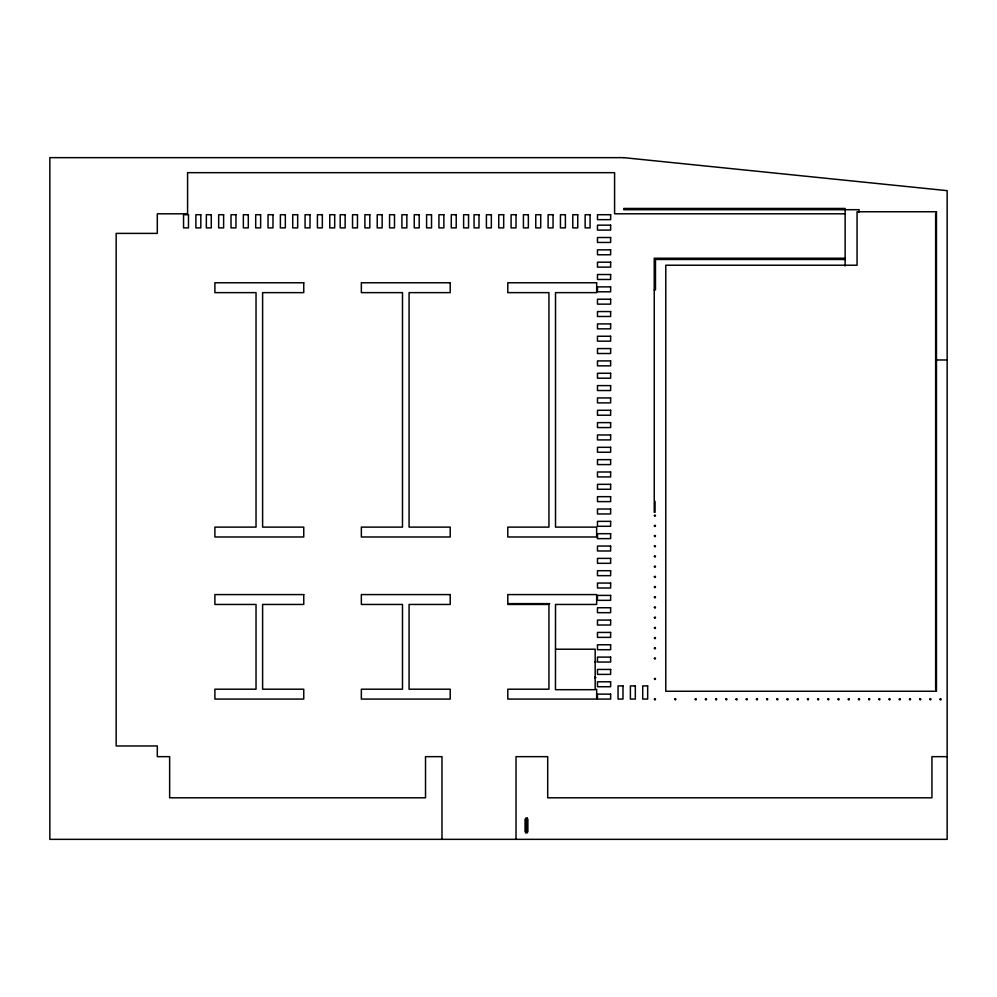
<?xml version="1.0" encoding="UTF-8"?>
<svg xmlns="http://www.w3.org/2000/svg" width="997" height="997" viewBox="0 0 997 997"><rect width="100%" height="100%" fill="white"/><g stroke="black" fill="none" stroke-linecap="round" stroke-linejoin="round"><path stroke-width="1.5" d="M655.066 501.329L655.066 512.284L654.244 512.284L654.244 258.235L845.132 258.235L845.132 208.46L623.773 208.46L623.773 209.694L859.115 209.694L859.115 212.436M594.673 661.584L595.907 661.908L594.673 662.245M594.673 677.137L595.907 677.462L594.673 677.798M935.635 213.645L935.635 689.612M845.132 213.807L614.588 213.807L614.588 172.668L187.586 172.668L187.586 213.807L157.302 213.807L157.302 233.385L116.163 233.385L116.163 745.968L157.302 745.968L157.302 756.661L169.64 756.661L169.64 797.799L425.52 797.799L425.52 756.661L441.983 756.661L441.983 839.349M845.132 259.469L655.478 259.469L655.478 289.915L654.244 289.915M935.635 359.979L947.15 359.979M508.62 603.634L549.758 603.634M555.466 649.209L595.172 649.209L595.172 689.687L555.466 689.687L555.516 604.456L596.655 604.456L596.655 594.586L507.797 594.586L507.797 604.456L548.936 604.456L548.936 689.201L507.797 689.201L507.797 699.071L596.655 699.071L596.655 689.201M947.15 756.661L931.933 756.661L931.933 797.799L547.702 797.799L547.702 756.661L516.022 756.661L516.022 839.349M525.731 819.148L525.07 819.148L525.07 831.847L525.731 831.847M527.214 819.148L527.874 819.148L527.874 831.847L527.214 831.847M845.132 258.235L845.132 265.987M654.381 515.499C655.191 518.016 656.338 513.729 654.381 515.499M654.381 525.706C655.191 528.211 656.338 523.923 654.381 525.706M654.381 535.9C655.191 538.417 656.338 534.13 654.381 535.9M654.381 546.107C655.191 548.624 656.338 544.337 654.381 546.107M654.381 556.301C655.191 558.818 656.338 554.531 654.381 556.301M654.381 566.508C655.191 569.025 656.338 564.738 654.381 566.508M654.381 576.715C655.191 579.22 656.338 574.933 654.381 576.715M654.381 586.909C655.191 589.426 656.338 585.139 654.381 586.909M654.381 597.116C655.191 599.633 656.338 595.346 654.381 597.116M654.381 607.323C655.191 609.828 656.338 605.54 654.381 607.323M654.406 617.517C655.203 620.034 656.362 615.747 654.406 617.517M654.406 627.724C655.203 630.241 656.362 625.954 654.406 627.724M654.406 637.93C655.203 640.435 656.362 636.148 654.406 637.93M654.406 648.125C655.203 650.642 656.362 646.355 654.406 648.125M654.406 658.332C655.203 660.849 656.362 656.549 654.406 658.332M654.406 678.733C655.203 681.25 656.362 676.963 654.406 678.733M654.406 699.134C655.203 701.651 656.362 697.364 654.406 699.134M674.807 699.134C675.617 701.651 676.764 697.364 674.807 699.134M695.208 699.134C696.018 701.651 697.165 697.364 695.208 699.134M705.415 699.134C706.225 701.651 707.372 697.364 705.415 699.134M715.622 699.134C716.419 701.651 717.566 697.364 715.622 699.134M725.816 699.134C726.626 701.651 727.773 697.364 725.816 699.134M736.023 699.134C736.82 701.651 737.979 697.364 736.023 699.134M746.217 699.134C747.027 701.651 748.174 697.364 746.217 699.134M756.424 699.134C757.234 701.651 758.381 697.364 756.424 699.134M766.631 699.134C767.428 701.651 768.587 697.364 766.631 699.134M776.825 699.134C777.635 701.651 778.782 697.364 776.825 699.134M787.032 699.134C787.842 701.651 788.988 697.364 787.032 699.134M797.239 699.134C798.036 701.651 799.183 697.364 797.239 699.134M807.433 699.134C808.243 701.651 809.39 697.364 807.433 699.134M817.64 699.134C818.437 701.651 819.596 697.364 817.64 699.134M827.834 699.134C828.644 701.651 829.791 697.364 827.834 699.134M838.041 699.134C838.851 701.651 839.997 697.364 838.041 699.134M848.248 699.134C849.045 701.651 850.204 697.364 848.248 699.134M858.442 699.134C859.252 701.651 860.399 697.364 858.442 699.134M868.649 699.134C869.459 701.651 870.605 697.364 868.649 699.134M878.856 699.134C879.653 701.651 880.8 697.364 878.856 699.134M889.05 699.134C889.86 701.651 891.006 697.364 889.05 699.134M899.257 699.134C900.067 701.651 901.213 697.364 899.257 699.134M909.463 699.134C910.261 701.651 911.408 697.364 909.463 699.134M919.658 699.134C920.468 701.651 921.614 697.364 919.658 699.134M929.865 699.134C930.662 701.651 931.821 697.364 929.865 699.134M940.021 699.221C940.807 701.738 942.003 697.439 940.021 699.221M623.773 157.651L49.85 157.651L49.85 839.349L947.15 839.349L947.15 190.651L623.773 157.651M936.457 211.75L857.059 211.75L857.059 265.227L665.772 265.227L665.772 691.257L936.457 691.257L936.457 211.75M188.483 214.716L183.548 214.716L183.548 227.877L188.483 227.877L188.483 214.716M200.821 214.716L195.886 214.716L195.886 227.877L200.821 227.877L200.821 214.716M211.277 214.716L206.342 214.716L206.342 227.877L211.277 227.877L211.277 214.716M223.615 214.716L218.679 214.716L218.679 227.877L223.615 227.877L223.615 214.716M235.953 214.716L231.017 214.716L231.017 227.877L235.953 227.877L235.953 214.716M248.303 214.716L243.368 214.716L243.368 227.877L248.303 227.877L248.303 214.716M260.641 214.716L255.706 214.716L255.706 227.877L260.641 227.877L260.641 214.716M272.979 214.716L268.043 214.716L268.043 227.877L272.979 227.877L272.979 214.716M285.329 214.716L280.381 214.716L280.381 227.877L285.329 227.877L285.329 214.716M297.667 214.716L292.732 214.716L292.732 227.877L297.667 227.877L297.667 214.716M310.005 214.716L305.07 214.716L305.07 227.877L310.005 227.877L310.005 214.716M322.343 214.716L317.407 214.716L317.407 227.877L322.343 227.877L322.343 214.716M334.693 214.716L329.758 214.716L329.758 227.877L334.693 227.877L334.693 214.716M345.136 214.716L340.201 214.716L340.201 227.877L345.136 227.877L345.136 214.716M357.474 214.716L352.539 214.716L352.539 227.877L357.474 227.877L357.474 214.716M369.825 214.716L364.89 214.716L364.89 227.877L369.825 227.877L369.825 214.716M382.163 214.716L377.227 214.716L377.227 227.877L382.163 227.877L382.163 214.716M394.5 214.716L389.565 214.716L389.565 227.877L394.5 227.877L394.5 214.716M406.851 214.716L401.903 214.716L401.903 227.877L406.851 227.877L406.851 214.716M419.189 214.716L414.253 214.716L414.253 227.877L419.189 227.877L419.189 214.716M431.527 214.716L426.591 214.716L426.591 227.877L431.527 227.877L431.527 214.716M443.864 214.716L438.929 214.716L438.929 227.877L443.864 227.877L443.864 214.716M456.215 214.716L451.28 214.716L451.28 227.877L456.215 227.877L456.215 214.716M468.553 214.716L463.617 214.716L463.617 227.877L468.553 227.877L468.553 214.716M478.996 214.716L474.061 214.716L474.061 227.877L478.996 227.877L478.996 214.716M491.347 214.716L486.411 214.716L486.411 227.877L491.347 227.877L491.347 214.716M503.684 214.716L498.749 214.716L498.749 227.877L503.684 227.877L503.684 214.716M516.022 214.716L511.087 214.716L511.087 227.877L516.022 227.877L516.022 214.716M528.36 214.716L523.425 214.716L523.425 227.877L528.36 227.877L528.36 214.716M540.71 214.716L535.775 214.716L535.775 227.877L540.71 227.877L540.71 214.716M553.048 214.716L548.113 214.716L548.113 227.877L553.048 227.877L553.048 214.716M565.386 214.716L560.451 214.716L560.451 227.877L565.386 227.877L565.386 214.716M577.737 214.716L572.789 214.716L572.789 227.877L577.737 227.877L577.737 214.716M590.074 214.716L585.139 214.716L585.139 227.877L590.074 227.877L590.074 214.716M610.638 214.716L597.477 214.716L597.477 219.652L610.638 219.652L610.638 214.716M610.638 225.16L597.477 225.16L597.477 230.095L610.638 230.095L610.638 225.16M610.638 237.51L597.477 237.51L597.477 242.445L610.638 242.445L610.638 237.51M610.638 249.848L597.477 249.848L597.477 254.783L610.638 254.783L610.638 249.848M610.638 262.186L597.477 262.186L597.477 267.121L610.638 267.121L610.638 262.186M610.638 274.524L597.477 274.524L597.477 279.472L610.638 279.472L610.638 274.524M303.749 282.762L214.891 282.762L214.891 292.632L256.03 292.632L256.03 527.114L214.891 527.114L214.891 536.984L303.749 536.984L303.749 527.114L262.61 527.114L262.61 292.632L303.749 292.632L303.749 282.762M450.208 282.762L361.35 282.762L361.35 292.632L402.489 292.632L402.489 527.114L361.35 527.114L361.35 536.984L450.208 536.984L450.208 527.114L409.069 527.114L409.069 292.632L450.208 292.632L450.208 282.762M596.655 282.762L507.797 282.762L507.797 292.632L548.936 292.632L548.936 527.114L507.797 527.114L507.797 536.984L596.655 536.984L596.655 527.114L555.516 527.114L555.516 292.632L596.655 292.632L596.655 282.762M610.638 286.874L597.477 286.874L597.477 291.809L610.638 291.809L610.638 286.874M610.638 299.212L597.477 299.212L597.477 304.147L610.638 304.147L610.638 299.212M610.638 311.55L597.477 311.55L597.477 316.485L610.638 316.485L610.638 311.55M610.638 323.9L597.477 323.9L597.477 328.836L610.638 328.836L610.638 323.9M610.638 336.238L597.477 336.238L597.477 341.173L610.638 341.173L610.638 336.238M610.638 348.576L597.477 348.576L597.477 353.511L610.638 353.511L610.638 348.576M610.638 360.914L597.477 360.914L597.477 365.849L610.638 365.849L610.638 360.914M610.638 373.264L597.477 373.264L597.477 378.199L610.638 378.199L610.638 373.264M610.638 385.602L597.477 385.602L597.477 390.537L610.638 390.537L610.638 385.602M610.638 397.94L597.477 397.94L597.477 402.875L610.638 402.875L610.638 397.94M610.638 410.278L597.477 410.278L597.477 415.226L610.638 415.226L610.638 410.278M610.638 422.628L597.477 422.628L597.477 427.563L610.638 427.563L610.638 422.628M610.638 434.966L597.477 434.966L597.477 439.901L610.638 439.901L610.638 434.966M610.638 447.304L597.477 447.304L597.477 452.239L610.638 452.239L610.638 447.304M610.638 459.654L597.477 459.654L597.477 464.59L610.638 464.59L610.638 459.654M610.638 471.992L597.477 471.992L597.477 476.927L610.638 476.927L610.638 471.992M610.638 484.33L597.477 484.33L597.477 489.265L610.638 489.265L610.638 484.33M610.638 496.668L597.477 496.668L597.477 501.616L610.638 501.616L610.638 496.668M610.638 509.018L597.477 509.018L597.477 513.953L610.638 513.953L610.638 509.018M610.638 521.356L597.477 521.356L597.477 526.291L610.638 526.291L610.638 521.356M610.638 533.694L597.477 533.694L597.477 538.629L610.638 538.629L610.638 533.694M610.638 546.044L597.477 546.044L597.477 550.98L610.638 550.98L610.638 546.044M610.638 558.382L597.477 558.382L597.477 563.317L610.638 563.317L610.638 558.382M610.638 570.72L597.477 570.72L597.477 575.655L610.638 575.655L610.638 570.72M610.638 583.058L597.477 583.058L597.477 588.006L610.638 588.006L610.638 583.058M303.749 594.586L214.891 594.586L214.891 604.456L256.03 604.456L256.03 689.201L214.891 689.201L214.891 699.071L303.749 699.071L303.749 689.201L262.61 689.201L262.61 604.456L303.749 604.456L303.749 594.586M450.208 594.586L361.35 594.586L361.35 604.456L402.489 604.456L402.489 689.201L361.35 689.201L361.35 699.071L450.208 699.071L450.208 689.201L409.069 689.201L409.069 604.456L450.208 604.456L450.208 594.586M610.638 595.408L597.477 595.408L597.477 600.344L610.638 600.344L610.638 595.408M610.638 607.746L597.477 607.746L597.477 612.681L610.638 612.681L610.638 607.746M610.638 620.084L597.477 620.084L597.477 625.019L610.638 625.019L610.638 620.084M610.638 632.434L597.477 632.434L597.477 637.37L610.638 637.37L610.638 632.434M610.638 644.772L597.477 644.772L597.477 649.708L610.638 649.708L610.638 644.772M610.638 657.11L597.477 657.11L597.477 662.045L610.638 662.045L610.638 657.11M610.638 669.448L597.477 669.448L597.477 674.383L610.638 674.383L610.638 669.448M610.638 681.798L597.477 681.798L597.477 686.734L610.638 686.734L610.638 681.798M622.988 685.911L618.053 685.911L618.053 699.071L622.988 699.071L622.988 685.911M635.326 685.911L630.391 685.911L630.391 699.071L635.326 699.071L635.326 685.911M647.664 685.911L642.729 685.911L642.729 699.071L647.664 699.071L647.664 685.911M610.638 694.136L597.477 694.136L597.477 699.071L610.638 699.071L610.638 694.136M527.214 818.101L525.731 818.101L525.731 832.906L527.214 832.906L527.214 818.101"/></g></svg>
